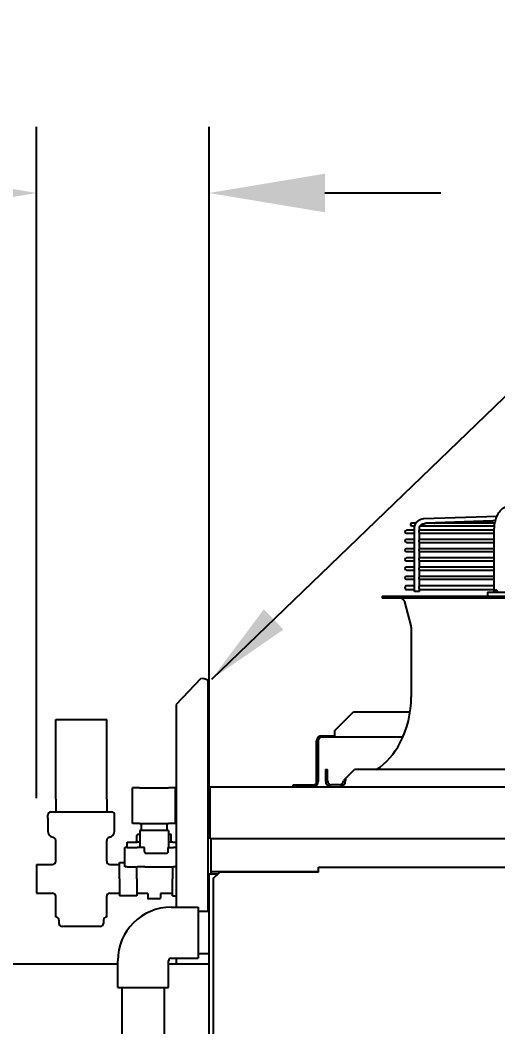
# Model space of a CAD drawing. Header units: millimetres. Extents: x 16950 to 32328, y 19251 to 29476.
# Drawn here: x 17244.35 to 17263.11, y 19587.11 to 19626.63 of the extents above; entities that cross this region are included whole.
import ezdxf

# ---------------------------------------------------------------- set-up
doc = ezdxf.new("R2010")
doc.units = ezdxf.units.MM
doc.header["$LTSCALE"] = 5
for name, color, linetype in [('COIL-CONTROL', 2, 'Continuous'), ('RECIRCULATION-CONTROL', 3, 'Continuous'), ('UNIT', 6, 'Continuous'), ('WS-NO-CONTROL', 3, 'Continuous')]:
    doc.layers.add(name, color=color, linetype=linetype)
doc.styles.add('SUBMITTAL', font='romans.shx', dxfattribs={"width": 0.75})
doc.dimstyles.new('SUBMITTAL', dxfattribs={"dimtxt": 0.09375, "dimasz": 0.09375, "dimexe": 0.03125, "dimexo": 0.0625, "dimgap": 0.0625, "dimtad": 0, "dimdec": 4, "dimzin": 4, "dimdsep": 46, "dimlunit": 4, "dimtxsty": 'SUBMITTAL', "dimcen": 0.09375, "dimclre": 6, "dimadec": 0, "dimazin": 0, "dimtfac": 1, "dimtdec": 0, "dimtofl": 0, "dimtmove": 0, "dimatfit": 3, "dimfxl": 0, "dimfrac": 2, "dimtolj": 1, "dimtzin": 4, "dimarcsym": 0})

# ---------------------------------------------------------------- blocks, each defined once
blk = doc.blocks.new('*D113')
at = {"layer": 'WS-NO-CONTROL', "color": 6, "lineweight": -2}
for p, q in [((17245.001, 19596.09), (17245.001, 19622.446)), ((17251.771, 19595.712), (17251.771, 19622.446))]:
    blk.add_line(p, q, dxfattribs=at)
at = {"layer": 'WS-NO-CONTROL', "color": 3, "lineweight": -2}
for p, q in [((17240.451, 19619.846), (17235.901, 19619.846)), ((17256.321, 19619.846), (17260.871, 19619.846))]:
    blk.add_line(p, q, dxfattribs=at)
at = {"layer": 'WS-NO-CONTROL', "color": 3}
for points in [[(17240.451, 19620.604), (17240.451, 19619.088), (17245.001, 19619.846)], [(17256.321, 19620.604), (17256.321, 19619.088), (17251.771, 19619.846)]]:
    blk.add_solid(points, dxfattribs=at)
at = {"layer": 'WS-NO-CONTROL', "color": 3, "insert": (17224.851, 19619.846), "char_height": 4.55, "attachment_point": 5, "style": 'SUBMITTAL'}
blk.add_mtext('\\A1;6 3/4"', dxfattribs=at)

msp = doc.modelspace()

# ---------------------------------------------------------------- linework, layer by layer
at = {"layer": 'COIL-CONTROL'}
msp.add_line((17243.7032, 19589.59), (17251.7707, 19589.59), dxfattribs=at)
at = {"layer": 'RECIRCULATION-CONTROL'}
for p, q in [((17251.7707, 19591.6414), (17251.3407, 19591.6414)), ((17251.7707, 19589.9814), (17251.3407, 19589.9814))]:
    msp.add_line(p, q, dxfattribs=at)
msp.add_arc((17250.2844, 19589.7114), 2.1, 90, 180, dxfattribs=at)
at = {"layer": 'UNIT'}
for p, q in [((17260.201, 19607.0623), (17263.0762, 19607.1663)), ((17259.8951, 19606.8869), (17259.7365, 19606.8869)), ((17259.7365, 19606.7767), (17259.8455, 19606.7767)), ((17259.8308, 19604.1995), (17259.8308, 19606.6689)), ((17260.0277, 19606.589), (17260.0277, 19606.6689)), ((17260.0582, 19606.7767), (17262.9755, 19606.7767)), ((17260.2081, 19606.8656), (17260.2303, 19606.8664)), ((17262.9898, 19606.8869), (17260.2867, 19606.8869)), ((17260.9943, 19606.9004), (17260.6609, 19606.9004)), ((17261.3685, 19606.9139), (17261.0351, 19606.9139)), ((17261.7427, 19606.9274), (17261.4093, 19606.9274)), ((17262.1169, 19606.9409), (17261.7835, 19606.9409)), ((17262.4911, 19606.9544), (17262.1576, 19606.9544)), ((17262.8652, 19606.9679), (17262.5318, 19606.9679)), ((17263.0103, 19606.9814), (17262.906, 19606.9814)), ((17262.9709, 19604.1995), (17262.9709, 19606.6689)), ((17259.8308, 19606.605), (17259.5161, 19606.605)), ((17259.5161, 19606.4948), (17259.8308, 19606.4948)), ((17262.9709, 19606.605), (17260.0277, 19606.605)), ((17260.0277, 19606.2268), (17260.0277, 19606.5107)), ((17260.0277, 19606.4948), (17262.9709, 19606.4948)), ((17259.8308, 19606.2428), (17259.5161, 19606.2428)), ((17259.5161, 19606.1326), (17259.8308, 19606.1326)), ((17259.8308, 19605.8806), (17259.5161, 19605.8806)), ((17262.9709, 19606.2428), (17260.0277, 19606.2428)), ((17260.0277, 19605.8646), (17260.0277, 19606.1485)), ((17260.0277, 19606.1326), (17262.9709, 19606.1326)), ((17262.9709, 19605.8806), (17260.0277, 19605.8806)), ((17259.5161, 19605.7704), (17259.8308, 19605.7704)), ((17259.8308, 19605.5184), (17259.5161, 19605.5184)), ((17260.0277, 19605.5024), (17260.0277, 19605.7863)), ((17260.0277, 19605.7704), (17262.9709, 19605.7704)), ((17262.9709, 19605.5184), (17260.0277, 19605.5184)), ((17259.5161, 19605.4081), (17259.8308, 19605.4081)), ((17259.8308, 19605.1562), (17259.5161, 19605.1562)), ((17260.0277, 19605.1402), (17260.0277, 19605.4241)), ((17260.0277, 19605.4081), (17262.9709, 19605.4081)), ((17262.9709, 19605.1562), (17260.0277, 19605.1562)), ((17259.5161, 19605.0459), (17259.8308, 19605.0459)), ((17259.8308, 19604.794), (17259.5161, 19604.794)), ((17259.5161, 19604.6837), (17259.8308, 19604.6837)), ((17260.0277, 19604.778), (17260.0277, 19605.0619)), ((17260.0277, 19605.0459), (17262.9709, 19605.0459)), ((17262.9709, 19604.794), (17260.0277, 19604.794)), ((17260.0277, 19604.4023), (17260.0277, 19604.6997)), ((17260.0277, 19604.6837), (17262.9709, 19604.6837)), ((17259.8308, 19604.4318), (17259.5377, 19604.4318)), ((17262.9709, 19604.4318), (17260.0277, 19604.4318)), ((17260.0277, 19604.1995), (17260.0277, 19604.3077)), ((17258.5672, 19604.0223), (17292.3074, 19604.0223)), ((17258.5672, 19604.0223), (17258.5672, 19603.9436)), ((17292.3074, 19603.9436), (17258.5672, 19603.9436)), ((17259.5377, 19604.2782), (17259.8308, 19604.2782)), ((17260.0277, 19604.1995), (17259.8308, 19604.1995)), ((17260.0277, 19604.2782), (17262.9709, 19604.2782)), ((17262.701, 19604.1798), (17264.9282, 19604.1798)), ((17262.701, 19604.1798), (17262.701, 19604.0223)), ((17259.7023, 19602.8558), (17259.4512, 19603.7974)), ((17259.709, 19602.8051), (17259.709, 19600.0641)), ((17251.4431, 19600.782), (17250.4813, 19599.7711)), ((17251.7313, 19591.6414), (17251.7313, 19600.6915)), ((17250.4813, 19599.7711), (17250.4813, 19589.59)), ((17256.6943, 19598.734), (17257.4443, 19599.484)), ((17257.4443, 19599.484), (17259.666, 19599.484)), ((17256.1943, 19598.542), (17256.6943, 19598.542)), ((17259.378, 19598.484), (17256.1943, 19598.484)), ((17256.6943, 19598.734), (17256.6943, 19598.484)), ((17255.9953, 19596.741), (17255.9953, 19598.343)), ((17256.0533, 19598.343), (17256.0533, 19596.741)), ((17256.3428, 19597.2113), (17256.4216, 19597.2113)), ((17256.3428, 19597.2113), (17256.3428, 19596.7782)), ((17256.4216, 19596.7782), (17256.4216, 19597.2113)), ((17257.1302, 19596.857), (17257.4846, 19597.2113)), ((17293.3901, 19597.2113), (17257.4846, 19597.2113)), ((17257.1302, 19596.857), (17257.0515, 19596.7782)), ((17257.1302, 19596.857), (17257.1302, 19596.7782)), ((17251.8123, 19596.542), (17393.5423, 19596.542)), ((17251.8123, 19594.4924), (17251.8123, 19596.542)), ((17255.8543, 19596.6), (17255.0533, 19596.6)), ((17255.0533, 19596.6), (17255.0533, 19596.542)), ((17256.894, 19596.6207), (17256.5791, 19596.6207)), ((17251.8123, 19595.0009), (17251.7313, 19595.0009)), ((17393.5423, 19594.4924), (17251.8123, 19594.4924)), ((17251.8436, 19594.4924), (17251.8436, 19593.1244)), ((17256.0623, 19593.3829), (17389.3064, 19593.3829)), ((17256.0623, 19593.1839), (17256.0623, 19593.3829)), ((17251.7707, 19593.0239), (17251.7313, 19593.0239)), ((17251.7707, 19512.7577), (17251.7707, 19593.1124)), ((17252.1158, 19593.1124), (17251.7707, 19593.1124)), ((17256.0623, 19593.1954), (17251.8436, 19593.1954)), ((17251.8436, 19593.1244), (17252.1278, 19593.1244)), ((17251.8748, 19593.1124), (17251.8748, 19593.1244)), ((17251.9373, 19592.9339), (17252.1873, 19593.1839)), ((17251.9373, 19592.9339), (17251.9373, 19584.4836)), ((17256.0623, 19593.1839), (17252.1873, 19593.1839)), ((17255.8436, 19593.1954), (17255.8436, 19593.1839))]:
    msp.add_line(p, q, dxfattribs=at)
for centre, radius, start, end in [((17259.7365, 19606.8318), 0.0551, 90, 270), ((17259.5161, 19606.5499), 0.0551, 90, 270), ((17259.5161, 19606.1877), 0.0551, 90, 270), ((17259.5161, 19605.8255), 0.0551, 90, 270), ((17259.5161, 19605.4633), 0.0551, 90, 270), ((17259.5161, 19605.1011), 0.0551, 90, 270), ((17259.5161, 19604.7389), 0.0551, 90, 270), ((17259.5377, 19604.355), 0.0768, 90, 270), ((17259.261, 19603.7467), 0.1969, 14.93142, 90), ((17259.5121, 19602.8051), 0.1969, 0, 14.93142), ((17255.772, 19600.0641), 3.937, 332.49816, 0), ((17256.1943, 19598.343), 0.199, 90, 180), ((17256.1943, 19598.343), 0.141, 90, 180), ((17256.7498, 19599.5551), 2.8346, 304.22448, 332.49816), ((17255.8543, 19596.741), 0.141, 270, 0), ((17255.8543, 19596.741), 0.199, 270, 0), ((17256.5791, 19596.7782), 0.2362, 180, 270), ((17256.5791, 19596.7782), 0.1575, 180, 270), ((17256.894, 19596.7782), 0.1575, 270, 0), ((17256.894, 19596.7782), 0.2362, 270, 0)]:
    msp.add_arc(centre, radius, start, end, dxfattribs=at)
msp.add_ellipse((17251.4723, 19600.6915), major_axis=(0.259, 0), ratio=0.3493898, start_param=0, end_param=1.5707963, dxfattribs=at)
for points, knots in [([(17262.9709, 19606.6689), (17262.9709, 19606.7044), (17262.9724, 19606.7403), (17262.9754, 19606.7757), (17262.9784, 19606.8112), (17262.9828, 19606.8461), (17262.9887, 19606.8808), (17262.9946, 19606.9154), (17263.002, 19606.9498), (17263.0108, 19606.9833), (17263.0195, 19607.0167), (17263.0296, 19607.0493), (17263.0411, 19607.081), (17263.0526, 19607.1128), (17263.0655, 19607.1438), (17263.0795, 19607.1734), (17263.0936, 19607.203), (17263.1088, 19607.2313), (17263.1252, 19607.2583), (17263.1416, 19607.2854), (17263.1593, 19607.3112), (17263.1778, 19607.3354), (17263.1964, 19607.3595), (17263.2159, 19607.382), (17263.2363, 19607.4029), (17263.2568, 19607.4237), (17263.2782, 19607.443), (17263.3002, 19607.4603), (17263.3223, 19607.4777), (17263.3449, 19607.4931), (17263.3683, 19607.5066), (17263.3916, 19607.5201), (17263.4156, 19607.5318), (17263.4399, 19607.5413), (17263.4642, 19607.5509), (17263.4887, 19607.5583), (17263.5137, 19607.5638), (17263.5386, 19607.5692), (17263.5639, 19607.5726), (17263.5891, 19607.5738)], [0, 0, 0, 0, 0.076921, 0.076921, 0.076921, 0.1538421, 0.1538421, 0.1538421, 0.2307631, 0.2307631, 0.2307631, 0.3076842, 0.3076842, 0.3076842, 0.3846052, 0.3846052, 0.3846052, 0.4615263, 0.4615263, 0.4615263, 0.5384473, 0.5384473, 0.5384473, 0.6153684, 0.6153684, 0.6153684, 0.6922894, 0.6922894, 0.6922894, 0.7692105, 0.7692105, 0.7692105, 0.8461315, 0.8461315, 0.8461315, 0.9230526, 0.9230526, 0.9230526, 1, 1, 1, 1]), ([(17259.8308, 19606.6689), (17259.8308, 19606.7088), (17259.8368, 19606.7488), (17259.8602, 19606.8252), (17259.8776, 19606.8616), (17259.9225, 19606.9274), (17259.95, 19606.9569), (17260.0125, 19607.006), (17260.0475, 19607.0256), (17260.122, 19607.0531), (17260.1614, 19607.0609), (17260.201, 19607.0623)], [1.5707963, 1.5707963, 1.5707963, 1.5707963, 1.8779743, 1.8779743, 2.1851522, 2.1851522, 2.4923302, 2.4923302, 2.7995081, 2.7995081, 3.1066861, 3.1066861, 3.1066861, 3.1066861]), ([(17260.0277, 19606.6689), (17260.0277, 19606.6894), (17260.0308, 19606.7098), (17260.0427, 19606.7488), (17260.0515, 19606.7672), (17260.074, 19606.8001), (17260.0876, 19606.8147), (17260.1181, 19606.8387), (17260.135, 19606.8481), (17260.1706, 19606.8612), (17260.1893, 19606.8649), (17260.2081, 19606.8656)], [1.5707963, 1.5707963, 1.5707963, 1.5707963, 1.8779743, 1.8779743, 2.1851522, 2.1851522, 2.4923302, 2.4923302, 2.7995081, 2.7995081, 3.1066861, 3.1066861, 3.1066861, 3.1066861]), ([(17260.2303, 19606.8664), (17260.2305, 19606.8664), (17260.2306, 19606.8664), (17260.2308, 19606.8664), (17260.2311, 19606.8665), (17260.2313, 19606.8665), (17260.2316, 19606.8666), (17260.2322, 19606.8667), (17260.2328, 19606.8668), (17260.2334, 19606.867), (17260.2341, 19606.8672), (17260.2347, 19606.8675), (17260.2354, 19606.8678), (17260.2361, 19606.8681), (17260.2369, 19606.8684), (17260.2376, 19606.8688), (17260.2384, 19606.8692), (17260.2392, 19606.8696), (17260.24, 19606.8701), (17260.2408, 19606.8705), (17260.2416, 19606.871), (17260.2425, 19606.8715), (17260.2433, 19606.8719), (17260.2442, 19606.8724), (17260.2451, 19606.8729), (17260.246, 19606.8735), (17260.2469, 19606.874), (17260.2478, 19606.8745), (17260.2487, 19606.875), (17260.2497, 19606.8755), (17260.2506, 19606.876), (17260.2515, 19606.8766), (17260.2525, 19606.8771), (17260.2535, 19606.8776), (17260.2544, 19606.8781), (17260.2554, 19606.8786), (17260.2564, 19606.879), (17260.2573, 19606.8795), (17260.2583, 19606.88), (17260.2593, 19606.8804), (17260.2603, 19606.8809), (17260.2613, 19606.8813), (17260.2623, 19606.8817), (17260.2633, 19606.8821), (17260.2643, 19606.8825), (17260.2653, 19606.8829), (17260.2663, 19606.8832), (17260.2673, 19606.8836), (17260.2683, 19606.8839), (17260.2693, 19606.8842), (17260.2703, 19606.8845), (17260.2714, 19606.8848), (17260.2724, 19606.8851), (17260.2734, 19606.8853), (17260.2744, 19606.8855), (17260.2754, 19606.8858), (17260.2764, 19606.886), (17260.2774, 19606.8861), (17260.2784, 19606.8863), (17260.2794, 19606.8864), (17260.2804, 19606.8866), (17260.2814, 19606.8867), (17260.2824, 19606.8868), (17260.2834, 19606.8868), (17260.2844, 19606.8869), (17260.2853, 19606.8869), (17260.2863, 19606.8869), (17260.2864, 19606.8869), (17260.2866, 19606.8869), (17260.2867, 19606.8869)], [0.00401292, 0.00401292, 0.00401292, 0.00401292, 0.01219512, 0.01219512, 0.01219512, 0.02439024, 0.02439024, 0.02439024, 0.04878049, 0.04878049, 0.04878049, 0.07317073, 0.07317073, 0.07317073, 0.09756098, 0.09756098, 0.09756098, 0.12195122, 0.12195122, 0.12195122, 0.14634146, 0.14634146, 0.14634146, 0.17073171, 0.17073171, 0.17073171, 0.19512195, 0.19512195, 0.19512195, 0.2195122, 0.2195122, 0.2195122, 0.24390244, 0.24390244, 0.24390244, 0.26829268, 0.26829268, 0.26829268, 0.29268293, 0.29268293, 0.29268293, 0.31707317, 0.31707317, 0.31707317, 0.34146341, 0.34146341, 0.34146341, 0.36585366, 0.36585366, 0.36585366, 0.3902439, 0.3902439, 0.3902439, 0.41463415, 0.41463415, 0.41463415, 0.43902439, 0.43902439, 0.43902439, 0.46341463, 0.46341463, 0.46341463, 0.48780488, 0.48780488, 0.48780488, 0.51219512, 0.51219512, 0.51219512, 0.51549915, 0.51549915, 0.51549915, 0.51549915]), ([(17260.6202, 19606.8869), (17260.6208, 19606.8873), (17260.6214, 19606.8876), (17260.622, 19606.888), (17260.6229, 19606.8885), (17260.6239, 19606.889), (17260.6248, 19606.8896), (17260.6258, 19606.8901), (17260.6267, 19606.8906), (17260.6277, 19606.8911), (17260.6286, 19606.8916), (17260.6296, 19606.8921), (17260.6306, 19606.8925), (17260.6315, 19606.893), (17260.6325, 19606.8935), (17260.6335, 19606.8939), (17260.6345, 19606.8944), (17260.6355, 19606.8948), (17260.6365, 19606.8952), (17260.6375, 19606.8956), (17260.6385, 19606.896), (17260.6395, 19606.8964), (17260.6405, 19606.8967), (17260.6415, 19606.8971), (17260.6425, 19606.8974), (17260.6435, 19606.8977), (17260.6445, 19606.898), (17260.6456, 19606.8983), (17260.6466, 19606.8986), (17260.6476, 19606.8988), (17260.6486, 19606.899), (17260.6496, 19606.8993), (17260.6506, 19606.8995), (17260.6516, 19606.8996), (17260.6526, 19606.8998), (17260.6536, 19606.8999), (17260.6546, 19606.9001), (17260.6556, 19606.9002), (17260.6566, 19606.9003), (17260.6576, 19606.9003), (17260.6585, 19606.9004), (17260.6595, 19606.9004), (17260.6605, 19606.9004), (17260.6606, 19606.9004), (17260.6607, 19606.9004), (17260.6609, 19606.9004)], [0.1782737, 0.1782737, 0.1782737, 0.1782737, 0.19512195, 0.19512195, 0.19512195, 0.2195122, 0.2195122, 0.2195122, 0.24390244, 0.24390244, 0.24390244, 0.26829268, 0.26829268, 0.26829268, 0.29268293, 0.29268293, 0.29268293, 0.31707317, 0.31707317, 0.31707317, 0.34146341, 0.34146341, 0.34146341, 0.36585366, 0.36585366, 0.36585366, 0.3902439, 0.3902439, 0.3902439, 0.41463415, 0.41463415, 0.41463415, 0.43902439, 0.43902439, 0.43902439, 0.46341463, 0.46341463, 0.46341463, 0.48780488, 0.48780488, 0.48780488, 0.51219512, 0.51219512, 0.51219512, 0.5155129, 0.5155129, 0.5155129, 0.5155129]), ([(17260.9943, 19606.9004), (17260.995, 19606.9008), (17260.9956, 19606.9012), (17260.9962, 19606.9015), (17260.9972, 19606.902), (17260.9981, 19606.9026), (17260.999, 19606.9031), (17261, 19606.9036), (17261.0009, 19606.9041), (17261.0019, 19606.9046), (17261.0028, 19606.9051), (17261.0038, 19606.9056), (17261.0048, 19606.906), (17261.0058, 19606.9065), (17261.0067, 19606.907), (17261.0077, 19606.9074), (17261.0087, 19606.9079), (17261.0097, 19606.9083), (17261.0107, 19606.9087), (17261.0117, 19606.9091), (17261.0127, 19606.9095), (17261.0137, 19606.9099), (17261.0147, 19606.9102), (17261.0157, 19606.9106), (17261.0167, 19606.9109), (17261.0177, 19606.9112), (17261.0187, 19606.9115), (17261.0198, 19606.9118), (17261.0208, 19606.9121), (17261.0218, 19606.9123), (17261.0228, 19606.9125), (17261.0238, 19606.9128), (17261.0248, 19606.9129), (17261.0258, 19606.9131), (17261.0268, 19606.9133), (17261.0278, 19606.9134), (17261.0288, 19606.9136), (17261.0298, 19606.9137), (17261.0308, 19606.9138), (17261.0318, 19606.9138), (17261.0327, 19606.9139), (17261.0337, 19606.9139), (17261.0347, 19606.9139), (17261.0348, 19606.9139), (17261.0349, 19606.9139), (17261.0351, 19606.9139)], [0.17792949, 0.17792949, 0.17792949, 0.17792949, 0.19512195, 0.19512195, 0.19512195, 0.2195122, 0.2195122, 0.2195122, 0.24390244, 0.24390244, 0.24390244, 0.26829268, 0.26829268, 0.26829268, 0.29268293, 0.29268293, 0.29268293, 0.31707317, 0.31707317, 0.31707317, 0.34146341, 0.34146341, 0.34146341, 0.36585366, 0.36585366, 0.36585366, 0.3902439, 0.3902439, 0.3902439, 0.41463415, 0.41463415, 0.41463415, 0.43902439, 0.43902439, 0.43902439, 0.46341463, 0.46341463, 0.46341463, 0.48780488, 0.48780488, 0.48780488, 0.51219512, 0.51219512, 0.51219512, 0.51552666, 0.51552666, 0.51552666, 0.51552666]), ([(17261.3685, 19606.9139), (17261.3692, 19606.9143), (17261.3698, 19606.9147), (17261.3705, 19606.915), (17261.3714, 19606.9156), (17261.3723, 19606.9161), (17261.3733, 19606.9166), (17261.3742, 19606.9171), (17261.3751, 19606.9176), (17261.3761, 19606.9181), (17261.3771, 19606.9186), (17261.378, 19606.9191), (17261.379, 19606.9196), (17261.38, 19606.92), (17261.381, 19606.9205), (17261.3819, 19606.9209), (17261.3829, 19606.9214), (17261.3839, 19606.9218), (17261.3849, 19606.9222), (17261.3859, 19606.9226), (17261.3869, 19606.923), (17261.3879, 19606.9234), (17261.3889, 19606.9237), (17261.3899, 19606.9241), (17261.3909, 19606.9244), (17261.3919, 19606.9247), (17261.393, 19606.925), (17261.394, 19606.9253), (17261.395, 19606.9256), (17261.396, 19606.9258), (17261.397, 19606.926), (17261.398, 19606.9262), (17261.399, 19606.9264), (17261.4, 19606.9266), (17261.401, 19606.9268), (17261.402, 19606.9269), (17261.403, 19606.927), (17261.404, 19606.9272), (17261.405, 19606.9273), (17261.406, 19606.9273), (17261.4069, 19606.9274), (17261.4079, 19606.9274), (17261.4089, 19606.9274), (17261.409, 19606.9274), (17261.4091, 19606.9274), (17261.4093, 19606.9274)], [0.17758438, 0.17758438, 0.17758438, 0.17758438, 0.19512195, 0.19512195, 0.19512195, 0.2195122, 0.2195122, 0.2195122, 0.24390244, 0.24390244, 0.24390244, 0.26829268, 0.26829268, 0.26829268, 0.29268293, 0.29268293, 0.29268293, 0.31707317, 0.31707317, 0.31707317, 0.34146341, 0.34146341, 0.34146341, 0.36585366, 0.36585366, 0.36585366, 0.3902439, 0.3902439, 0.3902439, 0.41463415, 0.41463415, 0.41463415, 0.43902439, 0.43902439, 0.43902439, 0.46341463, 0.46341463, 0.46341463, 0.48780488, 0.48780488, 0.48780488, 0.51219512, 0.51219512, 0.51219512, 0.51554043, 0.51554043, 0.51554043, 0.51554043]), ([(17261.7427, 19606.9274), (17261.7433, 19606.9278), (17261.744, 19606.9282), (17261.7447, 19606.9286), (17261.7456, 19606.9291), (17261.7465, 19606.9296), (17261.7475, 19606.9301), (17261.7484, 19606.9306), (17261.7494, 19606.9311), (17261.7503, 19606.9316), (17261.7513, 19606.9321), (17261.7522, 19606.9326), (17261.7532, 19606.9331), (17261.7542, 19606.9335), (17261.7552, 19606.934), (17261.7562, 19606.9344), (17261.7571, 19606.9349), (17261.7581, 19606.9353), (17261.7591, 19606.9357), (17261.7601, 19606.9361), (17261.7611, 19606.9365), (17261.7621, 19606.9369), (17261.7631, 19606.9372), (17261.7641, 19606.9376), (17261.7651, 19606.9379), (17261.7662, 19606.9382), (17261.7672, 19606.9385), (17261.7682, 19606.9388), (17261.7692, 19606.9391), (17261.7702, 19606.9393), (17261.7712, 19606.9395), (17261.7722, 19606.9397), (17261.7732, 19606.9399), (17261.7742, 19606.9401), (17261.7752, 19606.9403), (17261.7762, 19606.9404), (17261.7772, 19606.9405), (17261.7782, 19606.9407), (17261.7792, 19606.9407), (17261.7801, 19606.9408), (17261.7811, 19606.9409), (17261.7821, 19606.9409), (17261.7831, 19606.9409), (17261.7832, 19606.9409), (17261.7833, 19606.9409), (17261.7835, 19606.9409)], [0.17723839, 0.17723839, 0.17723839, 0.17723839, 0.19512195, 0.19512195, 0.19512195, 0.2195122, 0.2195122, 0.2195122, 0.24390244, 0.24390244, 0.24390244, 0.26829268, 0.26829268, 0.26829268, 0.29268293, 0.29268293, 0.29268293, 0.31707317, 0.31707317, 0.31707317, 0.34146341, 0.34146341, 0.34146341, 0.36585366, 0.36585366, 0.36585366, 0.3902439, 0.3902439, 0.3902439, 0.41463415, 0.41463415, 0.41463415, 0.43902439, 0.43902439, 0.43902439, 0.46341463, 0.46341463, 0.46341463, 0.48780488, 0.48780488, 0.48780488, 0.51219512, 0.51219512, 0.51219512, 0.5155542, 0.5155542, 0.5155542, 0.5155542]), ([(17262.1169, 19606.9409), (17262.1175, 19606.9413), (17262.1182, 19606.9417), (17262.1189, 19606.9421), (17262.1198, 19606.9426), (17262.1207, 19606.9431), (17262.1217, 19606.9436), (17262.1226, 19606.9441), (17262.1236, 19606.9446), (17262.1245, 19606.9451), (17262.1255, 19606.9456), (17262.1265, 19606.9461), (17262.1274, 19606.9466), (17262.1284, 19606.947), (17262.1294, 19606.9475), (17262.1304, 19606.9479), (17262.1314, 19606.9484), (17262.1323, 19606.9488), (17262.1333, 19606.9492), (17262.1343, 19606.9496), (17262.1353, 19606.95), (17262.1363, 19606.9504), (17262.1373, 19606.9507), (17262.1383, 19606.9511), (17262.1393, 19606.9514), (17262.1404, 19606.9517), (17262.1414, 19606.952), (17262.1424, 19606.9523), (17262.1434, 19606.9526), (17262.1444, 19606.9528), (17262.1454, 19606.953), (17262.1464, 19606.9532), (17262.1474, 19606.9534), (17262.1484, 19606.9536), (17262.1494, 19606.9538), (17262.1504, 19606.9539), (17262.1514, 19606.954), (17262.1524, 19606.9542), (17262.1534, 19606.9542), (17262.1543, 19606.9543), (17262.1553, 19606.9544), (17262.1563, 19606.9544), (17262.1572, 19606.9544), (17262.1574, 19606.9544), (17262.1575, 19606.9544), (17262.1576, 19606.9544)], [0.17689154, 0.17689154, 0.17689154, 0.17689154, 0.19512195, 0.19512195, 0.19512195, 0.2195122, 0.2195122, 0.2195122, 0.24390244, 0.24390244, 0.24390244, 0.26829268, 0.26829268, 0.26829268, 0.29268293, 0.29268293, 0.29268293, 0.31707317, 0.31707317, 0.31707317, 0.34146341, 0.34146341, 0.34146341, 0.36585366, 0.36585366, 0.36585366, 0.3902439, 0.3902439, 0.3902439, 0.41463415, 0.41463415, 0.41463415, 0.43902439, 0.43902439, 0.43902439, 0.46341463, 0.46341463, 0.46341463, 0.48780488, 0.48780488, 0.48780488, 0.51219512, 0.51219512, 0.51219512, 0.51556798, 0.51556798, 0.51556798, 0.51556798]), ([(17262.4911, 19606.9544), (17262.4917, 19606.9548), (17262.4924, 19606.9552), (17262.4931, 19606.9556), (17262.494, 19606.9561), (17262.495, 19606.9566), (17262.4959, 19606.9571), (17262.4968, 19606.9576), (17262.4978, 19606.9581), (17262.4987, 19606.9586), (17262.4997, 19606.9591), (17262.5007, 19606.9596), (17262.5016, 19606.9601), (17262.5026, 19606.9605), (17262.5036, 19606.961), (17262.5046, 19606.9614), (17262.5056, 19606.9619), (17262.5066, 19606.9623), (17262.5075, 19606.9627), (17262.5085, 19606.9631), (17262.5095, 19606.9635), (17262.5105, 19606.9639), (17262.5115, 19606.9642), (17262.5125, 19606.9646), (17262.5136, 19606.9649), (17262.5146, 19606.9652), (17262.5156, 19606.9655), (17262.5166, 19606.9658), (17262.5176, 19606.966), (17262.5186, 19606.9663), (17262.5196, 19606.9665), (17262.5206, 19606.9667), (17262.5216, 19606.9669), (17262.5226, 19606.9671), (17262.5236, 19606.9673), (17262.5246, 19606.9674), (17262.5256, 19606.9675), (17262.5266, 19606.9677), (17262.5276, 19606.9677), (17262.5285, 19606.9678), (17262.5295, 19606.9679), (17262.5305, 19606.9679), (17262.5314, 19606.9679), (17262.5316, 19606.9679), (17262.5317, 19606.9679), (17262.5318, 19606.9679)], [0.17654387, 0.17654387, 0.17654387, 0.17654387, 0.19512195, 0.19512195, 0.19512195, 0.2195122, 0.2195122, 0.2195122, 0.24390244, 0.24390244, 0.24390244, 0.26829268, 0.26829268, 0.26829268, 0.29268293, 0.29268293, 0.29268293, 0.31707317, 0.31707317, 0.31707317, 0.34146341, 0.34146341, 0.34146341, 0.36585366, 0.36585366, 0.36585366, 0.3902439, 0.3902439, 0.3902439, 0.41463415, 0.41463415, 0.41463415, 0.43902439, 0.43902439, 0.43902439, 0.46341463, 0.46341463, 0.46341463, 0.48780488, 0.48780488, 0.48780488, 0.51219512, 0.51219512, 0.51219512, 0.51558176, 0.51558176, 0.51558176, 0.51558176]), ([(17262.8652, 19606.9679), (17262.8659, 19606.9683), (17262.8666, 19606.9687), (17262.8673, 19606.9691), (17262.8683, 19606.9696), (17262.8692, 19606.9701), (17262.8701, 19606.9706), (17262.8711, 19606.9711), (17262.872, 19606.9716), (17262.873, 19606.9721), (17262.8739, 19606.9726), (17262.8749, 19606.9731), (17262.8759, 19606.9736), (17262.8768, 19606.9741), (17262.8778, 19606.9745), (17262.8788, 19606.975), (17262.8798, 19606.9754), (17262.8808, 19606.9758), (17262.8818, 19606.9762), (17262.8828, 19606.9766), (17262.8837, 19606.977), (17262.8848, 19606.9774), (17262.8858, 19606.9777), (17262.8868, 19606.9781), (17262.8878, 19606.9784), (17262.8888, 19606.9787), (17262.8898, 19606.979), (17262.8908, 19606.9793), (17262.8918, 19606.9795), (17262.8928, 19606.9798), (17262.8938, 19606.98), (17262.8948, 19606.9802), (17262.8958, 19606.9804), (17262.8968, 19606.9806), (17262.8978, 19606.9808), (17262.8988, 19606.9809), (17262.8998, 19606.981), (17262.9008, 19606.9811), (17262.9018, 19606.9812), (17262.9027, 19606.9813), (17262.9037, 19606.9814), (17262.9047, 19606.9814), (17262.9056, 19606.9814), (17262.9058, 19606.9814), (17262.9059, 19606.9814), (17262.906, 19606.9814)], [0.1761954, 0.1761954, 0.1761954, 0.1761954, 0.19512195, 0.19512195, 0.19512195, 0.2195122, 0.2195122, 0.2195122, 0.24390244, 0.24390244, 0.24390244, 0.26829268, 0.26829268, 0.26829268, 0.29268293, 0.29268293, 0.29268293, 0.31707317, 0.31707317, 0.31707317, 0.34146341, 0.34146341, 0.34146341, 0.36585366, 0.36585366, 0.36585366, 0.3902439, 0.3902439, 0.3902439, 0.41463415, 0.41463415, 0.41463415, 0.43902439, 0.43902439, 0.43902439, 0.46341463, 0.46341463, 0.46341463, 0.48780488, 0.48780488, 0.48780488, 0.51219512, 0.51219512, 0.51219512, 0.51559553, 0.51559553, 0.51559553, 0.51559553]), ([(17260.0207, 19606.5499), (17260.0207, 19606.5509), (17260.0207, 19606.5529), (17260.0209, 19606.5559), (17260.0211, 19606.5588), (17260.0214, 19606.5618), (17260.0219, 19606.5646), (17260.0224, 19606.5674), (17260.0229, 19606.5701), (17260.0236, 19606.5728), (17260.0242, 19606.5753), (17260.0249, 19606.5777), (17260.0256, 19606.58), (17260.0262, 19606.5821), (17260.0268, 19606.5841), (17260.0273, 19606.5859), (17260.0276, 19606.5875), (17260.0277, 19606.5885), (17260.0277, 19606.589), (17260.0277, 19606.589)], [0, 0, 0, 0, 0.04761905, 0.0952381, 0.14285714, 0.19047619, 0.23809524, 0.28571429, 0.33333333, 0.38095238, 0.42857143, 0.47619048, 0.52380952, 0.57142857, 0.61904762, 0.66666667, 0.71428571, 0.76190476, 0.76755733, 0.76755733, 0.76755733, 0.76755733]), ([(17260.0277, 19606.5107), (17260.0277, 19606.5108), (17260.0277, 19606.5113), (17260.0276, 19606.5122), (17260.0273, 19606.5138), (17260.0268, 19606.5156), (17260.0262, 19606.5176), (17260.0256, 19606.5198), (17260.0249, 19606.522), (17260.0242, 19606.5245), (17260.0236, 19606.527), (17260.0229, 19606.5296), (17260.0224, 19606.5323), (17260.0219, 19606.5351), (17260.0214, 19606.538), (17260.0211, 19606.5409), (17260.0209, 19606.5439), (17260.0207, 19606.5469), (17260.0207, 19606.5489), (17260.0207, 19606.5499)], [0.23243408, 0.23243408, 0.23243408, 0.23243408, 0.23809524, 0.28571429, 0.33333333, 0.38095238, 0.42857143, 0.47619048, 0.52380952, 0.57142857, 0.61904762, 0.66666667, 0.71428571, 0.76190476, 0.80952381, 0.85714286, 0.9047619, 0.95238095, 1, 1, 1, 1]), ([(17260.0207, 19606.1877), (17260.0207, 19606.1887), (17260.0207, 19606.1907), (17260.0209, 19606.1937), (17260.0211, 19606.1966), (17260.0214, 19606.1995), (17260.0219, 19606.2024), (17260.0224, 19606.2052), (17260.0229, 19606.2079), (17260.0236, 19606.2106), (17260.0242, 19606.2131), (17260.0249, 19606.2155), (17260.0256, 19606.2178), (17260.0262, 19606.2199), (17260.0268, 19606.2219), (17260.0273, 19606.2237), (17260.0276, 19606.2253), (17260.0277, 19606.2263), (17260.0277, 19606.2268), (17260.0277, 19606.2268)], [0, 0, 0, 0, 0.04761905, 0.0952381, 0.14285714, 0.19047619, 0.23809524, 0.28571429, 0.33333333, 0.38095238, 0.42857143, 0.47619048, 0.52380952, 0.57142857, 0.61904762, 0.66666667, 0.71428571, 0.76190476, 0.76755733, 0.76755733, 0.76755733, 0.76755733]), ([(17260.0277, 19606.1485), (17260.0277, 19606.1486), (17260.0277, 19606.1491), (17260.0276, 19606.15), (17260.0273, 19606.1516), (17260.0268, 19606.1534), (17260.0262, 19606.1554), (17260.0256, 19606.1576), (17260.0249, 19606.1598), (17260.0242, 19606.1623), (17260.0236, 19606.1648), (17260.0229, 19606.1674), (17260.0224, 19606.1701), (17260.0219, 19606.1729), (17260.0214, 19606.1758), (17260.0211, 19606.1787), (17260.0209, 19606.1817), (17260.0207, 19606.1847), (17260.0207, 19606.1867), (17260.0207, 19606.1877)], [0.23243408, 0.23243408, 0.23243408, 0.23243408, 0.23809524, 0.28571429, 0.33333333, 0.38095238, 0.42857143, 0.47619048, 0.52380952, 0.57142857, 0.61904762, 0.66666667, 0.71428571, 0.76190476, 0.80952381, 0.85714286, 0.9047619, 0.95238095, 1, 1, 1, 1]), ([(17260.0207, 19605.8255), (17260.0207, 19605.8265), (17260.0207, 19605.8285), (17260.0209, 19605.8315), (17260.0211, 19605.8344), (17260.0214, 19605.8373), (17260.0219, 19605.8402), (17260.0224, 19605.843), (17260.0229, 19605.8457), (17260.0236, 19605.8484), (17260.0242, 19605.8509), (17260.0249, 19605.8533), (17260.0256, 19605.8556), (17260.0262, 19605.8577), (17260.0268, 19605.8597), (17260.0273, 19605.8615), (17260.0276, 19605.8631), (17260.0277, 19605.8641), (17260.0277, 19605.8646), (17260.0277, 19605.8646)], [0, 0, 0, 0, 0.04761905, 0.0952381, 0.14285714, 0.19047619, 0.23809524, 0.28571429, 0.33333333, 0.38095238, 0.42857143, 0.47619048, 0.52380952, 0.57142857, 0.61904762, 0.66666667, 0.71428571, 0.76190476, 0.76755733, 0.76755733, 0.76755733, 0.76755733]), ([(17260.0277, 19605.7863), (17260.0277, 19605.7864), (17260.0277, 19605.7868), (17260.0276, 19605.7878), (17260.0273, 19605.7894), (17260.0268, 19605.7912), (17260.0262, 19605.7932), (17260.0256, 19605.7954), (17260.0249, 19605.7976), (17260.0242, 19605.8), (17260.0236, 19605.8026), (17260.0229, 19605.8052), (17260.0224, 19605.8079), (17260.0219, 19605.8107), (17260.0214, 19605.8136), (17260.0211, 19605.8165), (17260.0209, 19605.8195), (17260.0207, 19605.8225), (17260.0207, 19605.8245), (17260.0207, 19605.8255)], [0.23243408, 0.23243408, 0.23243408, 0.23243408, 0.23809524, 0.28571429, 0.33333333, 0.38095238, 0.42857143, 0.47619048, 0.52380952, 0.57142857, 0.61904762, 0.66666667, 0.71428571, 0.76190476, 0.80952381, 0.85714286, 0.9047619, 0.95238095, 1, 1, 1, 1]), ([(17260.0207, 19605.4633), (17260.0207, 19605.4643), (17260.0207, 19605.4663), (17260.0209, 19605.4693), (17260.0211, 19605.4722), (17260.0214, 19605.4751), (17260.0219, 19605.478), (17260.0224, 19605.4808), (17260.0229, 19605.4835), (17260.0236, 19605.4862), (17260.0242, 19605.4887), (17260.0249, 19605.4911), (17260.0256, 19605.4934), (17260.0262, 19605.4955), (17260.0268, 19605.4975), (17260.0273, 19605.4993), (17260.0276, 19605.5009), (17260.0277, 19605.5019), (17260.0277, 19605.5024), (17260.0277, 19605.5024)], [0, 0, 0, 0, 0.04761905, 0.0952381, 0.14285714, 0.19047619, 0.23809524, 0.28571429, 0.33333333, 0.38095238, 0.42857143, 0.47619048, 0.52380952, 0.57142857, 0.61904762, 0.66666667, 0.71428571, 0.76190476, 0.76755733, 0.76755733, 0.76755733, 0.76755733]), ([(17260.0277, 19605.4241), (17260.0277, 19605.4242), (17260.0277, 19605.4246), (17260.0276, 19605.4256), (17260.0273, 19605.4272), (17260.0268, 19605.429), (17260.0262, 19605.431), (17260.0256, 19605.4331), (17260.0249, 19605.4354), (17260.0242, 19605.4378), (17260.0236, 19605.4404), (17260.0229, 19605.443), (17260.0224, 19605.4457), (17260.0219, 19605.4485), (17260.0214, 19605.4514), (17260.0211, 19605.4543), (17260.0209, 19605.4573), (17260.0207, 19605.4603), (17260.0207, 19605.4623), (17260.0207, 19605.4633)], [0.23243408, 0.23243408, 0.23243408, 0.23243408, 0.23809524, 0.28571429, 0.33333333, 0.38095238, 0.42857143, 0.47619048, 0.52380952, 0.57142857, 0.61904762, 0.66666667, 0.71428571, 0.76190476, 0.80952381, 0.85714286, 0.9047619, 0.95238095, 1, 1, 1, 1]), ([(17260.0207, 19605.1011), (17260.0207, 19605.1021), (17260.0207, 19605.1041), (17260.0209, 19605.1071), (17260.0211, 19605.11), (17260.0214, 19605.1129), (17260.0219, 19605.1158), (17260.0224, 19605.1186), (17260.0229, 19605.1213), (17260.0236, 19605.1239), (17260.0242, 19605.1265), (17260.0249, 19605.1289), (17260.0256, 19605.1312), (17260.0262, 19605.1333), (17260.0268, 19605.1353), (17260.0273, 19605.1371), (17260.0276, 19605.1387), (17260.0277, 19605.1397), (17260.0277, 19605.1402), (17260.0277, 19605.1402)], [0, 0, 0, 0, 0.04761905, 0.0952381, 0.14285714, 0.19047619, 0.23809524, 0.28571429, 0.33333333, 0.38095238, 0.42857143, 0.47619048, 0.52380952, 0.57142857, 0.61904762, 0.66666667, 0.71428571, 0.76190476, 0.76755733, 0.76755733, 0.76755733, 0.76755733]), ([(17260.0277, 19605.0619), (17260.0277, 19605.062), (17260.0277, 19605.0624), (17260.0276, 19605.0634), (17260.0273, 19605.065), (17260.0268, 19605.0668), (17260.0262, 19605.0688), (17260.0256, 19605.0709), (17260.0249, 19605.0732), (17260.0242, 19605.0756), (17260.0236, 19605.0782), (17260.0229, 19605.0808), (17260.0224, 19605.0835), (17260.0219, 19605.0863), (17260.0214, 19605.0892), (17260.0211, 19605.0921), (17260.0209, 19605.0951), (17260.0207, 19605.0981), (17260.0207, 19605.1001), (17260.0207, 19605.1011)], [0.23243408, 0.23243408, 0.23243408, 0.23243408, 0.23809524, 0.28571429, 0.33333333, 0.38095238, 0.42857143, 0.47619048, 0.52380952, 0.57142857, 0.61904762, 0.66666667, 0.71428571, 0.76190476, 0.80952381, 0.85714286, 0.9047619, 0.95238095, 1, 1, 1, 1]), ([(17260.0207, 19604.7389), (17260.0207, 19604.7399), (17260.0207, 19604.7419), (17260.0209, 19604.7448), (17260.0211, 19604.7478), (17260.0214, 19604.7507), (17260.0219, 19604.7536), (17260.0224, 19604.7564), (17260.0229, 19604.7591), (17260.0236, 19604.7617), (17260.0242, 19604.7643), (17260.0249, 19604.7667), (17260.0256, 19604.769), (17260.0262, 19604.7711), (17260.0268, 19604.7731), (17260.0273, 19604.7749), (17260.0276, 19604.7765), (17260.0277, 19604.7775), (17260.0277, 19604.7779), (17260.0277, 19604.778)], [0, 0, 0, 0, 0.04761905, 0.0952381, 0.14285714, 0.19047619, 0.23809524, 0.28571429, 0.33333333, 0.38095238, 0.42857143, 0.47619048, 0.52380952, 0.57142857, 0.61904762, 0.66666667, 0.71428571, 0.76190476, 0.76755733, 0.76755733, 0.76755733, 0.76755733]), ([(17260.0277, 19604.6997), (17260.0277, 19604.6998), (17260.0277, 19604.7002), (17260.0276, 19604.7012), (17260.0273, 19604.7028), (17260.0268, 19604.7046), (17260.0262, 19604.7066), (17260.0256, 19604.7087), (17260.0249, 19604.711), (17260.0242, 19604.7134), (17260.0236, 19604.716), (17260.0229, 19604.7186), (17260.0224, 19604.7213), (17260.0219, 19604.7241), (17260.0214, 19604.727), (17260.0211, 19604.7299), (17260.0209, 19604.7329), (17260.0207, 19604.7359), (17260.0207, 19604.7379), (17260.0207, 19604.7389)], [0.23243408, 0.23243408, 0.23243408, 0.23243408, 0.23809524, 0.28571429, 0.33333333, 0.38095238, 0.42857143, 0.47619048, 0.52380952, 0.57142857, 0.61904762, 0.66666667, 0.71428571, 0.76190476, 0.80952381, 0.85714286, 0.9047619, 0.95238095, 1, 1, 1, 1]), ([(17260.0207, 19604.355), (17260.0207, 19604.3563), (17260.0207, 19604.3589), (17260.0209, 19604.3628), (17260.0212, 19604.3666), (17260.0216, 19604.3703), (17260.0221, 19604.3739), (17260.0227, 19604.3775), (17260.0233, 19604.3808), (17260.024, 19604.3841), (17260.0246, 19604.3871), (17260.0253, 19604.39), (17260.026, 19604.3927), (17260.0266, 19604.3952), (17260.0271, 19604.3974), (17260.0274, 19604.3995), (17260.0277, 19604.4011), (17260.0277, 19604.402), (17260.0277, 19604.4023)], [0, 0, 0, 0, 0.04761905, 0.0952381, 0.14285714, 0.19047619, 0.23809524, 0.28571429, 0.33333333, 0.38095238, 0.42857143, 0.47619048, 0.52380952, 0.57142857, 0.61904762, 0.66666667, 0.71428571, 0.74720176, 0.74720176, 0.74720176, 0.74720176]), ([(17260.0277, 19604.3077), (17260.0277, 19604.308), (17260.0277, 19604.3089), (17260.0274, 19604.3105), (17260.0271, 19604.3126), (17260.0266, 19604.3148), (17260.026, 19604.3173), (17260.0253, 19604.32), (17260.0246, 19604.3229), (17260.024, 19604.3259), (17260.0233, 19604.3292), (17260.0227, 19604.3325), (17260.0221, 19604.336), (17260.0216, 19604.3397), (17260.0212, 19604.3434), (17260.0209, 19604.3472), (17260.0207, 19604.3511), (17260.0207, 19604.3537), (17260.0207, 19604.355)], [0.25278988, 0.25278988, 0.25278988, 0.25278988, 0.28571429, 0.33333333, 0.38095238, 0.42857143, 0.47619048, 0.52380952, 0.57142857, 0.61904762, 0.66666667, 0.71428571, 0.76190476, 0.80952381, 0.85714286, 0.9047619, 0.95238095, 1, 1, 1, 1]), ([(17263.1101, 19604.1961), (17263.0956, 19604.2137), (17263.0835, 19604.2275), (17263.067, 19604.2427), (17263.0614, 19604.247), (17263.053, 19604.2514), (17263.0501, 19604.2526), (17263.0449, 19604.2538), (17263.0427, 19604.2541), (17263.0383, 19604.2541), (17263.0361, 19604.2538), (17263.0309, 19604.2526), (17263.028, 19604.2514), (17263.0196, 19604.247), (17263.014, 19604.2427), (17263.0051, 19604.2345), (17263.002, 19604.2314), (17262.9987, 19604.228)], [-0.85353786, -0.85353786, -0.85353786, -0.85353786, -0.64697279, -0.64697279, -0.53019487, -0.53019487, -0.47055032, -0.47055032, -0.42676959, -0.42676959, -0.38298885, -0.38298885, -0.32334424, -0.32334424, -0.20656606, -0.20656606, -0.14841076, -0.14841076, -0.14841076, -0.14841076])]:
    msp.add_open_spline(points, degree=3, knots=knots, dxfattribs=at)
msp.add_open_spline([(17262.951, 19604.1798), (17262.9672, 19604.1956), (17262.9831, 19604.2117), (17262.9987, 19604.228)], degree=3, dxfattribs=at)
at = {"layer": 'WS-NO-CONTROL'}
for p, q in [((17245.7507, 19596.052), (17245.7507, 19599.177)), ((17245.7507, 19599.177), (17247.7507, 19599.177)), ((17247.7507, 19596.052), (17247.7507, 19599.177)), ((17248.765, 19595.099), (17248.765, 19596.503)), ((17249.0372, 19596.503), (17248.765, 19596.503)), ((17249.0372, 19596.503), (17250.1842, 19596.503)), ((17250.455, 19596.503), (17250.1842, 19596.503)), ((17250.455, 19595.099), (17250.455, 19596.503)), ((17245.7507, 19596.052), (17245.7507, 19595.552)), ((17247.7507, 19596.052), (17247.7507, 19595.552)), ((17245.4382, 19595.302), (17245.4382, 19595.427)), ((17245.4382, 19595.302), (17245.4382, 19594.802)), ((17245.5632, 19595.552), (17247.9382, 19595.552)), ((17248.0632, 19595.302), (17248.0632, 19595.427)), ((17248.0632, 19594.802), (17248.0632, 19595.302)), ((17249.0372, 19595.099), (17248.765, 19595.099)), ((17249.0372, 19595.099), (17250.1842, 19595.099)), ((17249.0482, 19594.823), (17249.0482, 19594.159)), ((17250.1732, 19594.823), (17249.0482, 19594.823)), ((17249.1107, 19595.0543), (17249.1107, 19594.8503)), ((17249.1107, 19594.8503), (17249.1107, 19594.823)), ((17250.1107, 19595.0543), (17250.1107, 19594.8503)), ((17250.1107, 19594.823), (17250.1107, 19594.8503)), ((17250.1732, 19594.823), (17250.1732, 19594.159)), ((17250.455, 19595.099), (17250.1842, 19595.099)), ((17245.7507, 19593.6145), (17245.7507, 19594.4322)), ((17247.7507, 19593.6145), (17247.7507, 19594.4322)), ((17248.9357, 19594.362), (17248.9357, 19594.632)), ((17249.0482, 19594.662), (17248.9657, 19594.662)), ((17250.2557, 19594.662), (17250.1732, 19594.662)), ((17250.2857, 19594.362), (17250.2857, 19594.632)), ((17248.4691, 19593.713), (17248.4691, 19594.159)), ((17248.5511, 19594.159), (17248.4691, 19594.159)), ((17248.5491, 19594.159), (17248.5491, 19594.359)), ((17248.5491, 19594.359), (17248.7491, 19594.359)), ((17248.5511, 19594.159), (17248.9481, 19594.159)), ((17248.7491, 19594.359), (17248.9491, 19594.359)), ((17249.0482, 19594.362), (17248.8907, 19594.362)), ((17249.2334, 19594.159), (17248.9481, 19594.159)), ((17249.2334, 19593.993), (17249.2334, 19594.159)), ((17250.1694, 19593.993), (17250.1694, 19594.159)), ((17250.1694, 19594.159), (17250.3775, 19594.159)), ((17250.3307, 19594.362), (17250.1732, 19594.362)), ((17250.3437, 19594.359), (17250.4723, 19594.359)), ((17250.4813, 19594.159), (17250.3775, 19594.159)), ((17250.4723, 19594.359), (17250.4813, 19594.359)), ((17248.4691, 19593.395), (17248.4691, 19593.709)), ((17249.2896, 19593.933), (17250.1097, 19593.933)), ((17245.0007, 19593.4895), (17245.6257, 19593.4895)), ((17245.0007, 19593.4895), (17245.0007, 19592.3645)), ((17247.8757, 19593.4895), (17248.2507, 19593.4895)), ((17248.2507, 19592.927), (17248.2507, 19593.567)), ((17248.2507, 19593.567), (17248.4691, 19593.567)), ((17248.5511, 19593.395), (17248.4691, 19593.395)), ((17248.5511, 19593.395), (17248.9481, 19593.395)), ((17248.9407, 19592.927), (17248.9407, 19593.395)), ((17249.2492, 19593.395), (17248.9481, 19593.395)), ((17249.2492, 19593.395), (17249.77, 19593.395)), ((17249.77, 19593.395), (17249.8515, 19593.395)), ((17249.8515, 19593.395), (17249.9095, 19593.395)), ((17249.9095, 19593.395), (17250.0423, 19593.395)), ((17250.0423, 19593.395), (17250.3775, 19593.395)), ((17250.3407, 19593.395), (17250.3407, 19592.927)), ((17250.4813, 19593.395), (17250.3775, 19593.395)), ((17248.2507, 19592.927), (17248.2507, 19592.257)), ((17248.9407, 19592.927), (17248.9407, 19592.257)), ((17250.3407, 19592.257), (17250.3407, 19592.927)), ((17245.0007, 19592.3645), (17245.6257, 19592.3645)), ((17245.7507, 19591.427), (17245.7507, 19592.2395)), ((17247.7507, 19591.427), (17247.7507, 19592.2395)), ((17247.8757, 19592.3645), (17248.2507, 19592.3645)), ((17248.9407, 19592.257), (17248.2507, 19592.257)), ((17249.3607, 19592.349), (17248.9407, 19592.349)), ((17249.3607, 19592.349), (17249.3607, 19592.169)), ((17249.8307, 19592.139), (17249.3907, 19592.139)), ((17249.8607, 19592.349), (17249.8607, 19592.169)), ((17250.3407, 19592.349), (17249.8607, 19592.349)), ((17250.3407, 19592.257), (17250.4813, 19592.257)), ((17245.8757, 19591.302), (17245.8757, 19591.177)), ((17247.6257, 19591.302), (17247.6257, 19591.177)), ((17247.5007, 19591.052), (17246.0007, 19591.052))]:
    msp.add_line(p, q, dxfattribs=at)
for centre, radius, start, end in [((17245.5632, 19595.427), 0.125, 90, 180), ((17247.9382, 19595.427), 0.125, 0, 90), ((17245.6882, 19594.802), 0.25, 180, 260.40593), ((17245.6257, 19594.4322), 0.125, 0, 80.40593), ((17247.8757, 19594.4322), 0.125, 99.59407, 180), ((17247.8132, 19594.802), 0.25, 279.59407, 0), ((17248.9657, 19594.632), 0.03, 90, 180), ((17250.2557, 19594.632), 0.03, 0, 90), ((17248.8907, 19594.332), 0.03, 90, 115.84193), ((17250.3307, 19594.332), 0.03, 64.15807, 90), ((17245.6257, 19593.6145), 0.125, 270, 0), ((17247.8757, 19593.6145), 0.125, 180, 270), ((17245.6257, 19592.2395), 0.125, 0, 90), ((17247.8757, 19592.2395), 0.125, 90, 180), ((17249.3907, 19592.169), 0.03, 180, 270), ((17249.8307, 19592.169), 0.03, 270, 0), ((17245.7507, 19591.302), 0.125, 0, 90), ((17247.7507, 19591.302), 0.125, 90, 180), ((17246.0007, 19591.177), 0.125, 180, 270), ((17247.5007, 19591.177), 0.125, 270, 0)]:
    msp.add_arc(centre, radius, start, end, dxfattribs=at)
for points, weights in [([(17249.1107, 19595.0543), (17249.1107, 19595.099), (17249.1107, 19595.099)], [1.43522689987, 1.54624208668, 1.54624208693]), ([(17250.1107, 19595.099), (17250.1107, 19595.099), (17250.1107, 19595.0543)], [1.54623954297, 1.54623954276, 1.43522453856])]:
    msp.add_rational_spline(points, weights, degree=2, dxfattribs=at)
for points, knots in [([(17249.2334, 19593.993), (17249.2334, 19593.9883), (17249.2339, 19593.9836), (17249.2361, 19593.9744), (17249.2376, 19593.9699), (17249.2422, 19593.9605), (17249.2455, 19593.9557), (17249.2492, 19593.9515)], [-0.97350881, -0.97350881, -0.97350881, -0.97350881, -0.9374083, -0.9374083, -0.90104212, -0.90104212, -0.85549365, -0.85549365, -0.85549365, -0.85549365]), ([(17249.2492, 19593.9515), (17249.2493, 19593.9514), (17249.2494, 19593.9512), (17249.2544, 19593.9457), (17249.2613, 19593.9407), (17249.2742, 19593.9348), (17249.2825, 19593.933), (17249.2896, 19593.933)], [0.11079601, 0.11079601, 0.11079601, 0.11079601, 0.11230331, 0.11230331, 0.17150388, 0.17150388, 0.23314517, 0.23314517, 0.23314517, 0.23314517]), ([(17250.1097, 19593.933), (17250.1166, 19593.933), (17250.1235, 19593.9342), (17250.1373, 19593.9392), (17250.1441, 19593.9433), (17250.1556, 19593.9537), (17250.1602, 19593.9601), (17250.1655, 19593.9711), (17250.167, 19593.9754), (17250.1689, 19593.9841), (17250.1694, 19593.9885), (17250.1694, 19593.993)], [0.72125733, 0.72125733, 0.72125733, 0.72125733, 0.7743069, 0.7743069, 0.8337518, 0.8337518, 0.89324545, 0.89324545, 0.92728511, 0.92728511, 0.9613246, 0.9613246, 0.9613246, 0.9613246])]:
    msp.add_open_spline(points, degree=3, knots=knots, dxfattribs=at)

# ---------------------------------------------------------------- dimensions: what is measured, and where the dimension line sits
at = {"layer": 'WS-NO-CONTROL', "color": 3}
dim = msp.add_linear_dim(base=(17245.0007, 19619.846), p1=(17251.7707, 19593.1124), p2=(17245.0007, 19593.4895), dimstyle='SUBMITTAL', override={"dimscale": 65, "dimtxt": 0.07, "dimasz": 0.07, "dimexe": 0.04, "dimexo": 0.04, "dimgap": 0.03125, "dimdec": 3, "dimzin": 3, "dimclrd": 3, "dimclrt": 3, "dimtdec": 3, "dimtix": 1}, dxfattribs=at)
dim.commit()
dim.dimension.update_dxf_attribs({"geometry": '*D113', "text_midpoint": (17224.8507, 19619.846), "dimtype": 160})

# ---------------------------------------------------------------- leaders
at = {"layer": 'UNIT'}
msp.add_leader([(17251.8755, 19600.7667), (17266.5401, 19614.8826), (17383.7891, 19614.8826)], dimstyle='SUBMITTAL', override={"dimscale": 36, "dimarcsym": 1}, dxfattribs=at)

# ---------------------------------------------------------------- next in the draw order: wipeouts: each hides what was drawn before it
msp.add_wipeout([(17248.1844, 19588.6552), (17248.1844, 19589.7114), (17250.1844, 19589.7114), (17250.1844, 19588.6552)]).dxf.layer = 'RECIRCULATION-CONTROL'

# ---------------------------------------------------------------- next in the draw order: linework, layer by layer
at = {"layer": 'RECIRCULATION-CONTROL'}
for p, q in [((17248.1844, 19588.6552), (17248.1844, 19589.7114)), ((17250.1844, 19588.6552), (17250.1844, 19589.7114))]:
    msp.add_line(p, q, dxfattribs=at)
msp.add_arc((17250.2844, 19589.7114), 0.1, 90, 180, dxfattribs=at)

# ---------------------------------------------------------------- next in the draw order: wipeouts: each hides what was drawn before it
for points in [[(17250.2844, 19589.8114), (17250.2844, 19591.8114), (17251.3407, 19591.8114), (17251.3407, 19589.8114)], [(17248.1844, 19588.6552), (17248.1844, 19567.0617), (17248.1844, 19555.2429), (17250.2844, 19555.2429), (17250.1844, 19588.6552)]]:
    msp.add_wipeout(points).dxf.layer = 'RECIRCULATION-CONTROL'

# ---------------------------------------------------------------- next in the draw order: linework, layer by layer
for p, q in [((17250.2844, 19591.8114), (17251.3407, 19591.8114)), ((17251.3407, 19591.8114), (17251.3407, 19589.8114)), ((17250.2844, 19589.8114), (17251.3407, 19589.8114)), ((17248.1844, 19588.6552), (17250.1844, 19588.6552)), ((17248.3544, 19567.0617), (17248.3544, 19588.6552)), ((17250.0144, 19567.0617), (17250.0144, 19588.6552))]:
    msp.add_line(p, q, dxfattribs=at)

doc.saveas('drawing.dxf')
